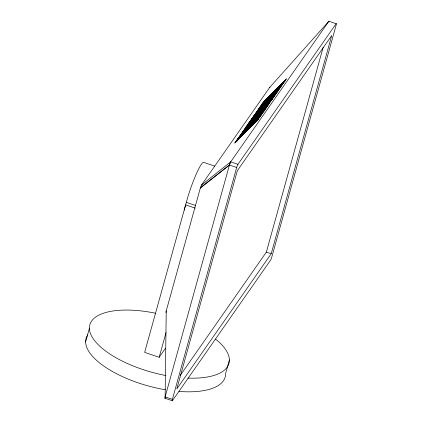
<?xml version="1.0" encoding="UTF-8"?>
<svg xmlns="http://www.w3.org/2000/svg" width="422" height="422" viewBox="0 0 422 422"><rect width="100%" height="100%" fill="white"/><g stroke="black" fill="none" stroke-linecap="round" stroke-linejoin="round"><path stroke-width="0.63" d="M171.78 400.541L165.123 398.273L166.221 310.967L200.45 187.59A2.579 0.332 -71.2 0 1 201.521 185.042L269.684 87.423L328.87 21.253A2.579 0.332 -71.2 0 1 329.128 21.285M184.314 210.172L185.59 204.855L195.27 208.146M85.608 341.978L89.39 328.337M214.714 166.12L203.821 162.412A30.938 3.988 -71.2 0 0 187.795 197.085L144.651 352.359L159.173 357.302L165.529 348.197M159.173 357.302L166.025 332.61M165.123 398.273A2.579 0.332 -71.2 0 1 165.129 396.896L229.436 165.023L230.692 161.853L328.87 21.253L336.134 23.727A2.579 0.332 -71.2 0 1 336.128 25.104L271.821 256.977A2.579 0.332 -71.2 0 1 270.565 260.147L172.387 400.747A2.579 0.332 -71.2 0 1 172.392 399.37L236.695 167.492A2.579 0.332 -71.2 0 1 237.95 164.327L336.134 23.727M237.101 141.027L237.444 139.787L259.298 117.764L235.708 141.676L237.444 139.787M238.04 139.687L238.383 138.442L260.237 116.425L236.647 140.336L238.383 138.442M250.663 121.626L251.016 120.354L273.372 97.614L249.782 121.525L251.016 120.354M251.164 120.908L251.517 119.637M251.612 120.254L251.955 119.009L274.305 96.274L250.715 120.186L251.955 119.009M253.047 118.192L253.39 116.952L275.244 94.929L251.654 118.84L253.39 116.952M253.981 116.862L254.329 115.607L276.183 93.584L252.593 117.495L254.329 115.607M254.92 115.528L255.268 114.267L277.122 92.244L253.532 116.155L255.268 114.267M257.731 111.503L258.085 110.237L279.934 88.214L256.344 112.125L258.085 110.237M258.681 110.126L259.018 108.892L280.873 86.869L257.283 110.78L259.018 108.892M259.609 108.802L259.957 107.547L281.812 85.524L258.222 109.435L259.957 107.547M260.026 116.894L260.374 115.623L262.115 113.734L238.525 137.646L260.374 115.623M261.466 114.831L261.814 113.565L263.054 112.394L239.459 136.306L261.814 113.565M262.4 113.486L262.753 112.22L263.987 111.049L240.398 134.961L262.753 112.22M263.339 112.141L263.692 110.88L264.926 109.704L241.337 133.616L263.692 110.88M263.782 111.508L264.13 110.253L265.865 108.364L242.275 132.276L264.13 110.253M264.277 110.791L264.631 109.535M264.715 110.163L265.069 108.908L266.804 107.019L243.214 130.931L265.069 108.908M266.15 108.116L266.504 106.85L267.743 105.674L244.153 129.586L266.504 106.85M267.089 106.771L267.442 105.505L268.677 104.334L245.087 128.246L267.442 105.505M268.028 105.426L268.381 104.16L269.616 102.989L246.026 126.901L268.381 104.16M271.784 100.046L272.132 98.79M284.417 81.958L284.766 80.697L286.501 78.808L262.911 102.72L284.766 80.697M284.919 81.24L285.267 79.98M229.389 359.903L225.606 373.539A72.194 29.134 15.5 0 1 179.018 391.442M180.22 375.464L266.372 252.092L323.199 47.18M271.214 253.738L331.734 35.506L237.306 170.731L176.786 388.968L271.214 253.738L266.372 252.092M201.521 185.042L230.692 161.853L237.95 164.327M200.265 188.207L229.436 165.023A2.579 0.332 -71.2 0 1 230.692 161.853M200.45 187.59L229.436 165.023L236.695 167.492M186.292 202.323L195.37 205.408M165.129 396.896L172.392 399.37M166.078 312.496A2.579 0.332 -71.2 0 1 166.221 310.967M269.684 87.423A2.579 0.332 -71.2 0 1 269.943 87.46M215.558 339.066A72.194 29.134 15.5 0 1 188.059 378.101M165.883 375.527A72.194 29.134 15.5 0 1 89.58 330.342A72.194 29.134 15.5 0 1 155.512 313.229M165.371 389.749A72.194 29.134 15.5 0 1 87.834 334.704M234.785 142.979L258.359 119.109L234.785 142.979M237.602 138.949L261.176 115.079L237.602 138.949M246.981 125.513L270.555 101.644L246.981 125.513M247.92 124.173L271.494 100.304L247.92 124.173M248.853 122.828L272.433 98.959L248.853 122.828M254.482 114.768L278.061 90.899L254.482 114.768M255.421 113.423L279 89.554L255.421 113.423M259.177 108.053L282.751 84.184L259.177 108.053M260.11 106.708L283.689 82.839L260.11 106.708M261.049 105.368L284.628 81.493L261.049 105.368M261.988 104.023L285.562 80.154L261.988 104.023"/></g></svg>
